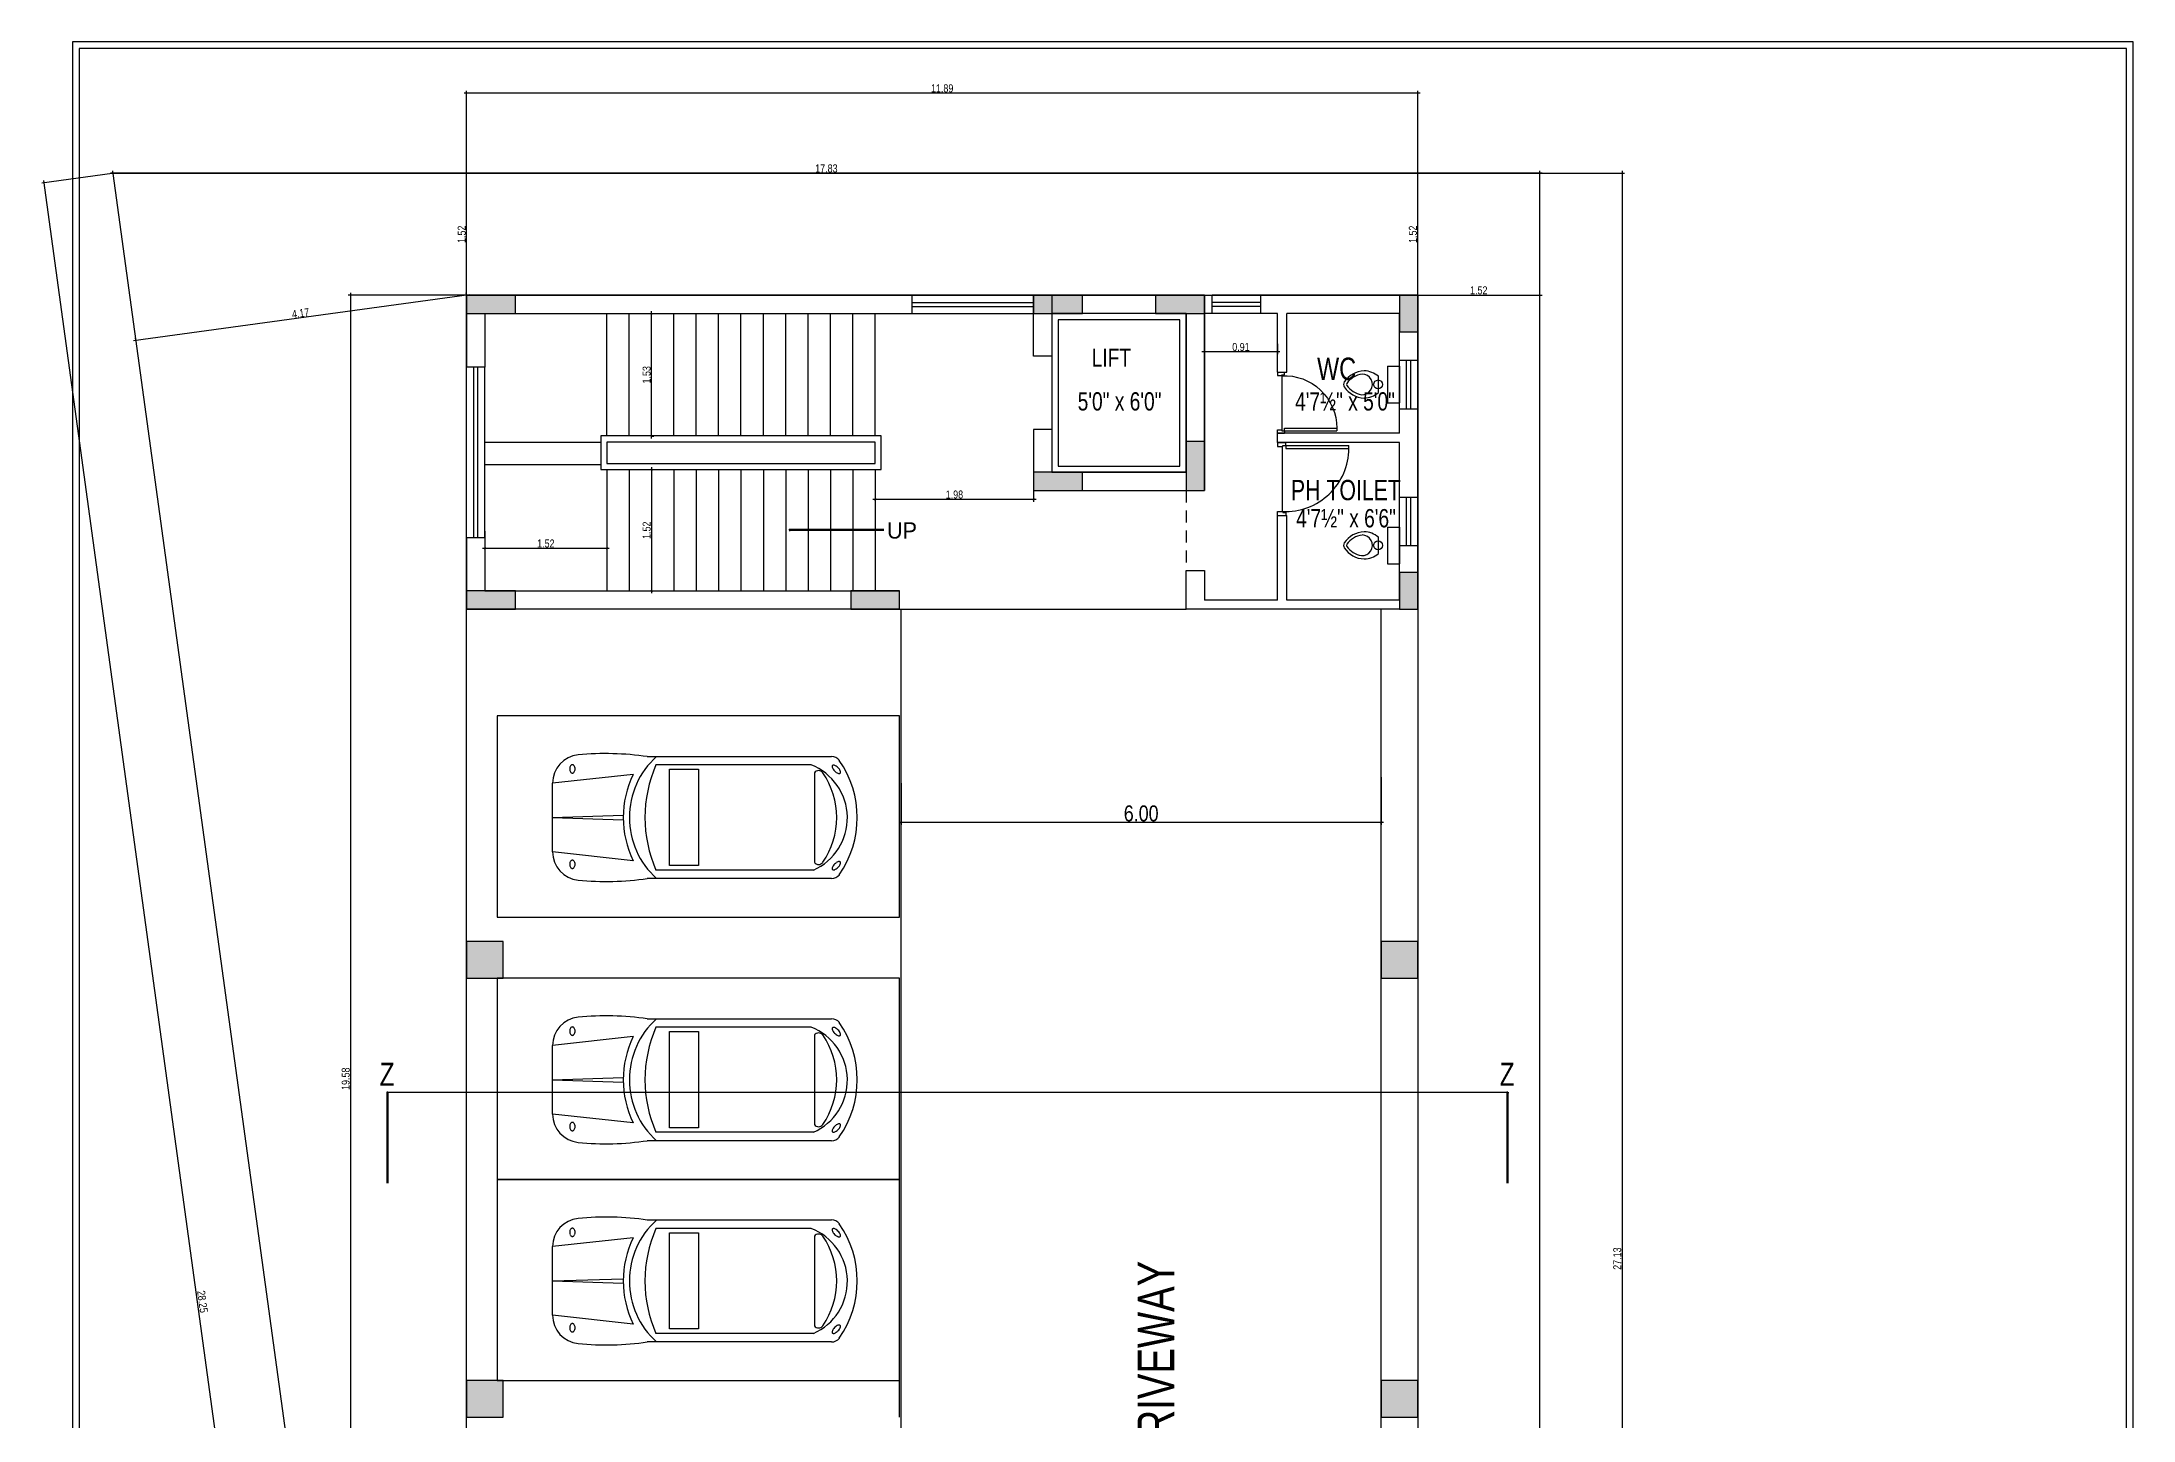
# Model space of a CAD drawing. Header units: metres. Extents: x 13627 to 13863, y 9458 to 9526.
# Drawn here: x 13626.88 to 13653.02, y 9484.07 to 9501.3 of the extents above; entities that cross this region are included whole.
import ezdxf

# ---------------------------------------------------------------- set-up
doc = ezdxf.new("R2010")
doc.units = ezdxf.units.M
doc.header["$LTSCALE"] = 150
doc.header["$PDMODE"] = 35
for name, pattern in [('DASHDOT', [1, 0.5, -0.25, 0, -0.25]), ('DASHDOT2', [0.5, 0.25, -0.125, 0, -0.125]), ('HIDDEN', [0.375, 0.25, -0.125])]:
    doc.linetypes.add(name, pattern=pattern)
doc.layers.get('0').update_dxf_attribs({"linetype": 'CONTINUOUS'})
doc.layers.get('DEFPOINTS').update_dxf_attribs({"color": 1, "linetype": 'CONTINUOUS'})
for name, color, linetype in [('#car 1', 5, 'CONTINUOUS'), ('#path', 8, 'CONTINUOUS'), ('BOUNDARY', 7, 'CONTINUOUS'), ('Coloumn', 6, 'CONTINUOUS'), ('DIM', 7, 'CONTINUOUS'), ('DOOR', 1, 'CONTINUOUS'), ('FUR', 38, 'CONTINUOUS'), ('STAIR', 1, 'CONTINUOUS'), ('TEXT', 7, 'CONTINUOUS'), ('title', 10, 'CONTINUOUS'), ('Title box', 7, 'CONTINUOUS'), ('WALL', 7, 'CONTINUOUS'), ('WIN', 11, 'CONTINUOUS')]:
    doc.layers.add(name, color=color, linetype=linetype)
doc.layers.add('AR_WALL', color=7, linetype='CONTINUOUS', lineweight=40)
doc.styles.add('23', font='sanss___.ttf', dxfattribs={"width": 0.95})
doc.styles.add('Arial', font='arial.ttf', dxfattribs={"width": 0.8})
doc.styles.add('ROMANC', font='sanss___.ttf', dxfattribs={"width": 0.95})
doc.styles.add('ROMANS', font='sanss___.ttf', dxfattribs={"width": 0.95})
doc.styles.add('ROMANT', font='sanss___.ttf', dxfattribs={"width": 0.95})
doc.dimstyles.new('Copy of vi', dxfattribs={"dimscale": 0, "dimtxt": 12, "dimasz": 1, "dimexe": 0.1875, "dimexo": 0.0625, "dimgap": 1, "dimtad": 1, "dimdec": 1, "dimrnd": 0.5, "dimzin": 3, "dimdsep": 46, "dimlunit": 4, "dimtxsty": 'ROMANS', "dimblk1": 'ARR', "dimblk2": 'ARR', "dimsah": 1, "dimcen": 0.0625, "dimdle": 5.5, "dimse1": 1, "dimse2": 1, "dimclrd": 11, "dimclre": 9, "dimclrt": 2, "dimadec": 0, "dimazin": 0, "dimtfac": 0.6, "dimtdec": 1, "dimtmove": 2, "dimatfit": 3, "dimldrblk": 'A', "dimfxl": 0, "dimtolj": 1, "dimtzin": 2, "dimarcsym": 0})
doc.dimstyles.get("Standard").update_dxf_attribs({"dimtxt": 0.1, "dimasz": 0.1, "dimexe": 0.03, "dimexo": 0.01, "dimgap": 0.01, "dimtad": 1, "dimzin": 3, "dimdsep": 46, "dimtxsty": 'Arial', "dimblk": 'ARCHTICK', "dimcen": 0.0625, "dimdle": 0.03, "dimclrd": 256, "dimclre": 9, "dimclrt": 256, "dimadec": 0, "dimazin": 0, "dimtfac": 0.6, "dimtofl": 0, "dimtmove": 1, "dimatfit": 3, "dimldrblk": 'OPEN90', "dimfxl": 0, "dimtolj": 1, "dimtzin": 0, "dimlwd": -1, "dimlwe": -1, "dimarcsym": 0})

# ---------------------------------------------------------------- blocks, each defined once
blk = doc.blocks.new('_ArchTick')
at = {"color": 0, "linetype": 'ByBlock', "const_width": 0.00381}
blk.add_lwpolyline([(-0.0127, -0.0127), (0.0127, 0.0127)], dxfattribs=at)
blk = doc.blocks.new('*D32')
at = {"layer": 'DEFPOINTS', "color": 0}
for p in [(13644.077, 9499.652), (13644.077, 9499.652), (13644.077, 9498.128)]:
    blk.add_point(p, dxfattribs=at)
at = {"layer": 'DIM'}
blk.add_line((13644.077, 9498.098), (13644.077, 9499.682), dxfattribs=at)
at = {"layer": 'DIM', "color": 9}
for p, q in [((13644.087, 9499.652), (13644.107, 9499.652)), ((13644.087, 9498.128), (13644.107, 9498.128))]:
    blk.add_line(p, q, dxfattribs=at)
at = {"layer": 'DIM', "xscale": 0.1, "yscale": 0.1, "zscale": 0.1}
for p, rotation in [((13644.077, 9499.652), 90), ((13644.077, 9498.128), 270)]:
    blk.add_blockref('_ArchTick', p, dxfattribs=dict(at, rotation=rotation))
at = {"layer": 'DIM', "insert": (13644.016, 9498.89), "char_height": 0.1, "attachment_point": 5, "rotation": 90, "style": 'Arial'}
blk.add_mtext('\\A1;1.52', dxfattribs=at)
blk = doc.blocks.new('_Open90')
at = {"layer": 'AR_WALL', "color": 0, "lineweight": -2}
for p, q in [((0, 0), (-0.0254, 0)), ((-0.0127, 0.0127), (0, 0)), ((0, 0), (-0.0127, -0.0127))]:
    blk.add_line(p, q, dxfattribs=at)
blk = doc.blocks.new('*D33')
at = {"layer": 'DEFPOINTS', "color": 0}
for p in [(13645.601, 9498.128), (13644.077, 9496.398), (13645.601, 9496.398)]:
    blk.add_point(p, dxfattribs=at)
at = {"layer": 'DIM'}
blk.add_line((13644.047, 9498.128), (13645.631, 9498.128), dxfattribs=at)
at = {"layer": 'DIM', "color": 9}
for p, q in [((13644.077, 9496.408), (13644.077, 9498.158)), ((13645.601, 9496.408), (13645.601, 9498.158))]:
    blk.add_line(p, q, dxfattribs=at)
at = {"layer": 'DIM', "xscale": 0.1, "yscale": 0.1, "zscale": 0.1, "rotation": 180}
blk.add_blockref('_ArchTick', (13644.077, 9498.128), dxfattribs=at)
at = {"layer": 'DIM', "xscale": 0.1, "yscale": 0.1, "zscale": 0.1}
blk.add_blockref('_ArchTick', (13645.601, 9498.128), dxfattribs=at)
at = {"layer": 'DIM', "insert": (13644.839, 9498.189), "char_height": 0.1, "attachment_point": 5, "style": 'Arial'}
blk.add_mtext('\\A1;1.52', dxfattribs=at)
blk = doc.blocks.new('*D34')
at = {"layer": 'DEFPOINTS', "color": 0}
for p in [(13632.19, 9499.652), (13632.19, 9499.652), (13632.19, 9498.128)]:
    blk.add_point(p, dxfattribs=at)
at = {"layer": 'DIM'}
blk.add_line((13632.19, 9498.098), (13632.19, 9499.682), dxfattribs=at)
at = {"layer": 'DIM', "color": 9}
for p, q in [((13632.2, 9499.652), (13632.22, 9499.652)), ((13632.2, 9498.128), (13632.22, 9498.128))]:
    blk.add_line(p, q, dxfattribs=at)
at = {"layer": 'DIM', "xscale": 0.1, "yscale": 0.1, "zscale": 0.1}
for p, rotation in [((13632.19, 9499.652), 90), ((13632.19, 9498.128), 270)]:
    blk.add_blockref('_ArchTick', p, dxfattribs=dict(at, rotation=rotation))
at = {"layer": 'DIM', "insert": (13632.129, 9498.89), "char_height": 0.1, "attachment_point": 5, "rotation": 90, "style": 'Arial'}
blk.add_mtext('\\A1;1.52', dxfattribs=at)
blk = doc.blocks.new('*D35')
at = {"layer": 'DEFPOINTS', "color": 0}
for p in [(13645.601, 9499.652), (13645.601, 9472.524), (13646.631, 9472.524)]:
    blk.add_point(p, dxfattribs=at)
at = {"layer": 'DIM', "color": 9}
for p, q in [((13645.611, 9499.652), (13646.661, 9499.652)), ((13645.611, 9472.524), (13646.661, 9472.524))]:
    blk.add_line(p, q, dxfattribs=at)
at = {"layer": 'DIM'}
blk.add_line((13646.631, 9499.682), (13646.631, 9472.494), dxfattribs=at)
at = {"layer": 'DIM', "xscale": 0.1, "yscale": 0.1, "zscale": 0.1}
for p, rotation in [((13646.631, 9499.652), 90), ((13646.631, 9472.524), 270)]:
    blk.add_blockref('_ArchTick', p, dxfattribs=dict(at, rotation=rotation))
at = {"layer": 'DIM', "insert": (13646.57, 9486.088), "char_height": 0.1, "attachment_point": 5, "rotation": 90, "style": 'Arial'}
blk.add_mtext('\\A1;27.13', dxfattribs=at)
blk = doc.blocks.new('*D36')
at = {"layer": 'DEFPOINTS', "color": 0}
for p in [(13627.77, 9499.652), (13627.77, 9499.652), (13645.601, 9499.652)]:
    blk.add_point(p, dxfattribs=at)
at = {"layer": 'DIM'}
blk.add_line((13645.631, 9499.652), (13627.74, 9499.652), dxfattribs=at)
at = {"layer": 'DIM', "color": 9}
for p, q in [((13627.77, 9499.662), (13627.77, 9499.682)), ((13645.601, 9499.662), (13645.601, 9499.682))]:
    blk.add_line(p, q, dxfattribs=at)
at = {"layer": 'DIM', "xscale": 0.1, "yscale": 0.1, "zscale": 0.1, "rotation": 180}
blk.add_blockref('_ArchTick', (13627.77, 9499.652), dxfattribs=at)
at = {"layer": 'DIM', "xscale": 0.1, "yscale": 0.1, "zscale": 0.1}
blk.add_blockref('_ArchTick', (13645.601, 9499.652), dxfattribs=at)
at = {"layer": 'DIM', "insert": (13636.686, 9499.713), "char_height": 0.1, "attachment_point": 5, "style": 'Arial'}
blk.add_mtext('\\A1;17.83', dxfattribs=at)
blk = doc.blocks.new('*D38')
at = {"layer": 'DEFPOINTS', "color": 0}
for p in [(13626.911, 9499.534), (13627.77, 9499.652), (13631.606, 9471.668)]:
    blk.add_point(p, dxfattribs=at)
at = {"layer": 'DIM', "color": 9}
for p, q in [((13627.76, 9499.65), (13626.881, 9499.53)), ((13631.597, 9471.666), (13630.717, 9471.546))]:
    blk.add_line(p, q, dxfattribs=at)
at = {"layer": 'DIM'}
blk.add_line((13630.751, 9471.52), (13626.907, 9499.564), dxfattribs=at)
at = {"layer": 'DIM', "xscale": 0.1, "yscale": 0.1, "zscale": 0.1}
for p, rotation in [((13626.911, 9499.534), 97.8057530784539), ((13630.747, 9471.55), 277.8057530784539)]:
    blk.add_blockref('_ArchTick', p, dxfattribs=dict(at, rotation=rotation))
at = {"layer": 'DIM', "insert": (13628.889, 9485.55), "char_height": 0.1, "attachment_point": 5, "rotation": 277.8058, "style": 'Arial'}
blk.add_mtext('\\A1;28.25', dxfattribs=at)
blk = doc.blocks.new('A')
at = {"layer": 'DIM', "color": 9, "linetype": 'ByBlock'}
for p, q in [((-0.13, 0), (0.13, 0)), ((-0.08, -0.08), (0.08, 0.08)), ((0, 0.13), (0, -0.13))]:
    blk.add_line(p, q, dxfattribs=at)
blk = doc.blocks.new('ARROW')
at = {"layer": 'WALL'}
blk.add_blockref('A', (0, 0), dxfattribs=at)
blk = doc.blocks.new('ARR')
at = {"layer": 'DIM'}
blk.add_blockref('ARROW', (0, 0), dxfattribs=at)
blk = doc.blocks.new('*D40')
at = {"layer": 'DEFPOINTS', "color": 0}
for p in [(13632.418, 9495.188), (13633.942, 9495.188), (13632.418, 9494.964)]:
    blk.add_point(p, dxfattribs=at)
at = {"layer": 'DIM', "color": 9}
for p, q in [((13632.418, 9495.178), (13632.418, 9494.934)), ((13633.942, 9495.178), (13633.942, 9494.934))]:
    blk.add_line(p, q, dxfattribs=at)
at = {"layer": 'DIM'}
blk.add_line((13633.972, 9494.964), (13632.388, 9494.964), dxfattribs=at)
at = {"layer": 'DIM', "rotation": 180}
blk.add_blockref('_ArchTick', (13632.418, 9494.964), dxfattribs=at)
at = {"layer": 'DIM'}
blk.add_blockref('_ArchTick', (13633.942, 9494.964), dxfattribs=at)
at = {"layer": 'DIM', "insert": (13633.18, 9495.025), "char_height": 0.1, "attachment_point": 5, "style": 'Arial'}
blk.add_mtext('\\A1;1.52', dxfattribs=at)
blk = doc.blocks.new('*D41')
at = {"layer": 'DEFPOINTS', "color": 0}
for p in [(13634.501, 9495.95), (13634.501, 9494.433), (13634.501, 9494.433)]:
    blk.add_point(p, dxfattribs=at)
at = {"layer": 'DIM'}
blk.add_line((13634.501, 9495.98), (13634.501, 9494.403), dxfattribs=at)
at = {"layer": 'DIM', "color": 9}
for p, q in [((13634.511, 9495.95), (13634.531, 9495.95)), ((13634.511, 9494.433), (13634.531, 9494.433))]:
    blk.add_line(p, q, dxfattribs=at)
at = {"layer": 'DIM'}
for p, rotation in [((13634.501, 9495.95), 90), ((13634.501, 9494.433), 270)]:
    blk.add_blockref('_ArchTick', p, dxfattribs=dict(at, rotation=rotation))
at = {"layer": 'DIM', "insert": (13634.44, 9495.191), "char_height": 0.1, "attachment_point": 5, "rotation": 90, "style": 'Arial'}
blk.add_mtext('\\A1;1.52', dxfattribs=at)
blk = doc.blocks.new('*D42')
at = {"layer": 'DEFPOINTS', "color": 0}
for p in [(13632.19, 9500.653), (13632.19, 9498.128), (13644.077, 9498.128)]:
    blk.add_point(p, dxfattribs=at)
at = {"layer": 'DIM'}
blk.add_line((13644.107, 9500.653), (13632.16, 9500.653), dxfattribs=at)
at = {"layer": 'DIM', "color": 9}
for p, q in [((13632.19, 9498.138), (13632.19, 9500.683)), ((13644.077, 9498.138), (13644.077, 9500.683))]:
    blk.add_line(p, q, dxfattribs=at)
at = {"layer": 'DIM', "xscale": 0.1, "yscale": 0.1, "zscale": 0.1}
for p, rotation in [((13632.19, 9500.653), 179.9999999999737), ((13644.077, 9500.653), 359.9999999999737)]:
    blk.add_blockref('_ArchTick', p, dxfattribs=dict(at, rotation=rotation))
at = {"layer": 'DIM', "insert": (13638.133, 9500.714), "char_height": 0.1, "attachment_point": 5, "style": 'Arial'}
blk.add_mtext('\\A1;11.89', dxfattribs=at)
blk = doc.blocks.new('*D44')
at = {"layer": 'DEFPOINTS', "color": 0}
for p in [(13634.501, 9497.899), (13634.501, 9497.899), (13634.501, 9496.369)]:
    blk.add_point(p, dxfattribs=at)
at = {"layer": 'DIM'}
blk.add_line((13634.501, 9496.339), (13634.501, 9497.929), dxfattribs=at)
at = {"layer": 'DIM', "color": 9}
for p, q in [((13634.511, 9497.899), (13634.531, 9497.899)), ((13634.511, 9496.369), (13634.531, 9496.369))]:
    blk.add_line(p, q, dxfattribs=at)
at = {"layer": 'DIM'}
for p, rotation in [((13634.501, 9497.899), 90), ((13634.501, 9496.369), 270)]:
    blk.add_blockref('_ArchTick', p, dxfattribs=dict(at, rotation=rotation))
at = {"layer": 'DIM', "insert": (13634.44, 9497.134), "char_height": 0.1, "attachment_point": 5, "rotation": 90, "style": 'Arial'}
blk.add_mtext('\\A1;1.53', dxfattribs=at)
blk = doc.blocks.new('*D45')
at = {"layer": 'DEFPOINTS', "color": 0}
for p in [(13632.19, 9498.128), (13628.057, 9497.561), (13628.057, 9497.561)]:
    blk.add_point(p, dxfattribs=at)
at = {"layer": 'DIM'}
blk.add_line((13632.22, 9498.132), (13628.027, 9497.557), dxfattribs=at)
at = {"layer": 'DIM', "color": 9}
for p, q in [((13632.188, 9498.138), (13632.186, 9498.157)), ((13628.055, 9497.571), (13628.053, 9497.591))]:
    blk.add_line(p, q, dxfattribs=at)
at = {"layer": 'DIM', "xscale": 0.1, "yscale": 0.1, "zscale": 0.1}
for p, rotation in [((13632.19, 9498.128), 7.805753078483866), ((13628.057, 9497.561), 187.8057530784839)]:
    blk.add_blockref('_ArchTick', p, dxfattribs=dict(at, rotation=rotation))
at = {"layer": 'DIM', "insert": (13630.115, 9497.904), "char_height": 0.1, "attachment_point": 5, "rotation": 7.8058, "style": 'Arial'}
blk.add_mtext('\\A1;4.17', dxfattribs=at)
blk = doc.blocks.new('*D48')
at = {"layer": 'DEFPOINTS', "color": 0}
for p in [(13640.245, 9498.128), (13630.74, 9478.544), (13640.093, 9478.544)]:
    blk.add_point(p, dxfattribs=at)
at = {"layer": 'DIM', "color": 9}
for p, q in [((13640.235, 9498.128), (13630.71, 9498.128)), ((13640.083, 9478.544), (13630.71, 9478.544))]:
    blk.add_line(p, q, dxfattribs=at)
at = {"layer": 'DIM'}
blk.add_line((13630.74, 9498.158), (13630.74, 9478.514), dxfattribs=at)
at = {"layer": 'DIM', "xscale": 0.1, "yscale": 0.1, "zscale": 0.1}
for p, rotation in [((13630.74, 9498.128), 90), ((13630.74, 9478.544), 270)]:
    blk.add_blockref('_ArchTick', p, dxfattribs=dict(at, rotation=rotation))
at = {"layer": 'DIM', "insert": (13630.679, 9488.336), "char_height": 0.1, "attachment_point": 5, "rotation": 90, "style": 'Arial'}
blk.add_mtext('\\A1;19.58', dxfattribs=at)
blk = doc.blocks.new('*D50')
at = {"layer": 'DEFPOINTS', "color": 0}
for p in [(13639.276, 9496.107), (13637.295, 9495.663), (13637.295, 9495.576)]:
    blk.add_point(p, dxfattribs=at)
at = {"layer": 'DIM', "color": 9}
for p, q in [((13639.276, 9496.097), (13639.276, 9495.546)), ((13637.295, 9495.653), (13637.295, 9495.546))]:
    blk.add_line(p, q, dxfattribs=at)
at = {"layer": 'DIM'}
blk.add_line((13639.306, 9495.576), (13637.265, 9495.576), dxfattribs=at)
at = {"layer": 'DIM', "rotation": 180}
blk.add_blockref('_ArchTick', (13637.295, 9495.576), dxfattribs=at)
at = {"layer": 'DIM'}
blk.add_blockref('_ArchTick', (13639.276, 9495.576), dxfattribs=at)
at = {"layer": 'DIM', "insert": (13638.286, 9495.637), "char_height": 0.1, "attachment_point": 5, "style": 'Arial'}
blk.add_mtext('\\A1;1.98', dxfattribs=at)
blk = doc.blocks.new("Car 8'x16'")
at = {"layer": '#car 1', "ltscale": 0.25}
for p, q in [((0, 0), (5.029, 0)), ((0, -2.515), (0, 0)), ((5.029, 0), (5.029, -2.515)), ((5.029, -2.515), (0, -2.515))]:
    blk.add_line(p, q, dxfattribs=at)
at = {"layer": '#car 1'}
for p, q in [((3.152, -0.508), (0.851, -0.508)), ((1.064, -0.71), (1.064, -1.83)), ((1.105, -0.613), (3.044, -0.613)), ((2.512, -0.667), (2.512, -1.869)), ((2.875, -0.667), (2.512, -0.667)), ((2.875, -1.869), (2.875, -0.667)), ((3.33, -0.731), (4.336, -0.841)), ((4.336, -1.699), (4.336, -0.841)), ((4.336, -1.27), (3.452, -1.242)), ((4.336, -1.27), (3.452, -1.298)), ((3.33, -1.81), (4.336, -1.699)), ((0.851, -2.032), (3.152, -2.032)), ((1.077, -1.927), (3.044, -1.927)), ((2.512, -1.869), (2.875, -1.869))]:
    blk.add_line(p, q, dxfattribs=at)
at = {"layer": '#car 1', "extrusion": (0, 0, -1)}
for centre, major_axis, start_param, end_param in [((0.851, -0.635), (0.0898, 0.0898), 4.603611, 5.497787), ((2.351, -1.27), (0.725, 0.725), -0.052029, 1.622825), ((3.668, -3.977), (-2.479, 2.479), 0.63772, 0.88479), ((3.98, -0.841), (0.251, 0.251), -0.686006, 0.785398), ((1.777, -1.27), (-0.883, 0.883), 4.888712, 6.106862), ((1.363, -1.276), (0.503, 0.503), 2.771055, 5.126532), ((1.776, -1.27), (-0.701, 0.701), 4.897307, 6.098267), ((0.787, -0.703), (0.0345, 0.0345), 3.888902, 4.292089), ((0.753, -0.705), (0.0104, 0.0104), 3.141926, 3.888902), ((0.825, -0.718), (0.0635, 0.0635), 4.292089, 4.529509), ((0.753, -0.705), (0.0104, 0.0104), 2.39495, 3.141926), ((0.875, -0.752), (-0.106, 0.106), 6.100306, 6.283519), ((0.754, -0.671), (-0.0345, 0.0345), 3.562559, 3.965746), ((0.875, -0.752), (-0.106, 0.106), 0.000333, 0.183547), ((0.739, -0.632), (-0.0635, 0.0635), 3.325139, 3.562559), ((0.841, -0.702), (-0.0635, 0.0635), 0.183547, 0.420967), ((0.705, -0.582), (0.106, 0.106), 1.57113, 1.754343), ((0.826, -0.664), (0.0345, 0.0345), -1.14983, -0.746643), ((0.705, -0.582), (-0.106, 0.106), 2.958713, 3.141926), ((0.827, -0.63), (0.0104, 0.0104), -0.746643, 0.000333), ((0.755, -0.617), (-0.0635, 0.0635), 2.721293, 2.958713), ((0.827, -0.63), (0.0104, 0.0104), 0.000333, 0.74731), ((0.793, -0.631), (0.0345, 0.0345), 0.74731, 1.150497), ((1.011, -0.749), (-0.0461, 0.0461), 6.131809, 8.005357), ((1.55, -1.27), (-1.154, 1.154), 1.942008, 2.770381), ((2.201, -1.27), (0.885, 0.885), 0.339784, 1.231013), ((4.137, -0.662), (-0.0581, 0.0581), 5.497787, 5.755512), ((4.137, -0.662), (0.0581, 0.0581), 3.669266, 3.926991), ((4.113, -0.656), (0.0405, 0.0405), 4.184716, 4.493714), ((4.113, -0.669), (-0.0405, 0.0405), 4.931064, 5.240062), ((4.098, -0.646), (-0.0278, 0.0278), 6.06451, 6.491564), ((4.098, -0.678), (-0.0278, 0.0278), 4.50401, 4.931064), ((4.088, -0.632), (-0.0154, 0.0154), 0.208379, 0.785398), ((4.088, -0.693), (-0.0154, 0.0154), 3.926991, 4.50401), ((4.088, -0.632), (-0.0154, 0.0154), 0.785398, 1.362417), ((4.088, -0.693), (0.0154, 0.0154), 1.779175, 2.356194), ((4.079, -0.646), (-0.0278, 0.0278), 1.362417, 1.789472), ((4.079, -0.678), (0.0278, 0.0278), 1.352121, 1.779175), ((4.064, -0.656), (0.0405, 0.0405), 0.218675, 0.527673), ((4.064, -0.669), (0.0405, 0.0405), 1.043123, 1.352121), ((4.039, -0.662), (-0.0581, 0.0581), 2.09847, 2.356194), ((4.039, -0.662), (0.0581, 0.0581), 0.785398, 1.043123), ((0.753, -1.836), (-0.0104, 0.0104), 5.535876, 6.282852), ((0.753, -1.836), (-0.0104, 0.0104), 6.282852, 7.029828), ((0.754, -1.87), (-0.0345, 0.0345), 0.746643, 1.14983), ((0.739, -1.908), (0.0635, 0.0635), -0.420967, -0.183547), ((3.98, -1.699), (-0.251, 0.251), 2.356194, 3.827599), ((4.113, -1.849), (0.0405, 0.0405), 4.184716, 4.493714), ((4.098, -1.839), (-0.0278, 0.0278), 6.06451, 6.491564), ((4.088, -1.824), (0.0154, 0.0154), -1.362417, -0.785398), ((4.088, -1.824), (0.0154, 0.0154), -0.785398, -0.208379), ((4.079, -1.839), (-0.0278, 0.0278), 1.362417, 1.789472), ((4.064, -1.849), (0.0405, 0.0405), 0.218675, 0.527673), ((0.787, -1.837), (0.0345, 0.0345), 3.561892, 3.965079), ((0.825, -1.823), (0.0635, 0.0635), 3.324472, 3.561892), ((0.875, -1.788), (-0.106, 0.106), 4.712056, 4.895269), ((0.851, -1.905), (-0.0898, 0.0898), 3.926991, 4.821167), ((0.875, -1.788), (-0.106, 0.106), 4.528842, 4.712056), ((0.705, -1.959), (-0.106, 0.106), 1.38725, 1.570463), ((0.841, -1.838), (0.0635, 0.0635), 2.720626, 2.958046), ((0.826, -1.877), (0.0345, 0.0345), 2.317439, 2.720626), ((0.705, -1.959), (-0.106, 0.106), 1.570463, 1.753676), ((0.827, -1.911), (0.0104, 0.0104), 1.570463, 2.317439), ((0.755, -1.924), (0.0635, 0.0635), 0.18288, 0.4203), ((0.827, -1.911), (0.0104, 0.0104), 0.823487, 1.570463), ((0.793, -1.909), (0.0345, 0.0345), 0.4203, 0.823487), ((1.011, -1.792), (0.0461, 0.0461), 1.419421, 3.292968), ((3.668, 1.436), (2.479, 2.479), 2.256802, 2.503873), ((4.137, -1.855), (-0.0581, 0.0581), 5.497787, 5.755512), ((4.137, -1.855), (0.0581, 0.0581), 3.669266, 3.926991), ((4.113, -1.861), (-0.0405, 0.0405), 4.931064, 5.240062), ((4.098, -1.871), (0.0278, 0.0278), 2.933214, 3.360268), ((4.088, -1.886), (0.0154, 0.0154), 2.356194, 2.933214), ((4.088, -1.886), (-0.0154, 0.0154), 3.349972, 3.926991), ((4.079, -1.871), (0.0278, 0.0278), 1.352121, 1.779175), ((4.064, -1.861), (0.0405, 0.0405), 1.043123, 1.352121), ((4.039, -1.855), (-0.0581, 0.0581), 2.09847, 2.356194), ((4.039, -1.855), (-0.0581, 0.0581), 2.356194, 2.613919)]:
    blk.add_ellipse(centre, major_axis=major_axis, ratio=1, start_param=start_param, end_param=end_param, dxfattribs=at)
blk = doc.blocks.new('*D52')
at = {"layer": 'DEFPOINTS', "color": 0}
for p in [(13637.62, 9492.041), (13643.62, 9492.117), (13637.62, 9491.538)]:
    blk.add_point(p, dxfattribs=at)
at = {"layer": 'DIM', "color": 9}
for p, q in [((13637.62, 9492.031), (13637.62, 9491.508)), ((13643.62, 9492.107), (13643.62, 9491.508))]:
    blk.add_line(p, q, dxfattribs=at)
at = {"layer": 'DIM'}
blk.add_line((13643.65, 9491.538), (13637.59, 9491.538), dxfattribs=at)
at = {"layer": 'DIM', "rotation": 180}
blk.add_blockref('_ArchTick', (13637.62, 9491.538), dxfattribs=at)
at = {"layer": 'DIM'}
blk.add_blockref('_ArchTick', (13643.62, 9491.538), dxfattribs=at)
at = {"layer": 'DIM', "insert": (13640.62, 9491.651), "char_height": 0.2, "attachment_point": 5, "style": 'Arial'}
blk.add_mtext('\\A1;6.00', dxfattribs=at)
blk = doc.blocks.new('EWCP')
for p, q in [((-0.102, 0.264), (0.102, 0.264)), ((0.229, 0.152), (-0.229, 0.152)), ((-0.229, 0.152), (-0.229, 0)), ((0.229, 0), (-0.229, 0)), ((0.229, 0.152), (0.229, 0))]:
    blk.add_line(p, q)
blk.add_circle((0, 0.267), 0.0559)
for centre, radius, start, end in [((0.147, 0.429), 0.317, 124.2325, 177.7197), ((0.147, 0.429), 0.279, 124.9525, 170.1186), ((0, 0.625), 0.0734, 64.3273, 115.1009), ((0, 0.625), 0.0353, 68.3192, 110.8901), ((-0.147, 0.429), 0.279, 7.8571, 54.9843), ((-0.147, 0.429), 0.317, 2.2803, 55.6668), ((0.109, 0.446), 0.279, 180.9603, 220.9088), ((0.001, 0.467), 0.129, 175.7526, 359.9058), ((-0.109, 0.446), 0.279, 319.0912, 359.0397)]:
    blk.add_arc(centre, radius, start, end)
blk = doc.blocks.new('D1')
at = {"color": 40}
for p, q in [((0.038, 0.102), (0.038, 0.89)), ((0.076, 0.89), (0.038, 0.89)), ((0.076, 0.102), (0.076, 0.89)), ((0.038, 0.102), (0.076, 0.102))]:
    blk.add_line(p, q, dxfattribs=at)
at = {"color": 230}
for p, q in [((0, 0), (0, 0.102)), ((0.038, 0.102), (0, 0.102)), ((0, 0), (0.051, 0)), ((0.038, 0.064), (0.038, 0.102)), ((0.051, 0.064), (0.038, 0.064)), ((0.051, 0), (0.051, 0.064)), ((0.864, 0.064), (0.876, 0.064)), ((0.864, 0), (0.864, 0.064)), ((0.914, 0), (0.864, 0)), ((0.876, 0.064), (0.876, 0.102)), ((0.876, 0.102), (0.914, 0.102)), ((0.914, 0), (0.914, 0.102))]:
    blk.add_line(p, q, dxfattribs=at)
at = {"color": 145}
blk.add_arc((0.076, 0.102), 0.788, 357.2298, 90, dxfattribs=at)
blk = doc.blocks.new('*D54')
at = {"layer": 'DEFPOINTS', "color": 0}
for p in [(13641.41, 9497.532), (13642.324, 9497.532), (13641.41, 9497.42)]:
    blk.add_point(p, dxfattribs=at)
at = {"layer": 'WALL', "color": 9}
for p, q in [((13641.41, 9497.522), (13641.41, 9497.39)), ((13642.324, 9497.522), (13642.324, 9497.39))]:
    blk.add_line(p, q, dxfattribs=at)
at = {"layer": 'WALL'}
blk.add_line((13642.354, 9497.42), (13641.38, 9497.42), dxfattribs=at)
at = {"layer": 'WALL', "xscale": 0.1, "yscale": 0.1, "zscale": 0.1, "rotation": 180}
blk.add_blockref('_ArchTick', (13641.41, 9497.42), dxfattribs=at)
at = {"layer": 'WALL', "xscale": 0.1, "yscale": 0.1, "zscale": 0.1}
blk.add_blockref('_ArchTick', (13642.324, 9497.42), dxfattribs=at)
at = {"layer": 'WALL', "insert": (13641.867, 9497.481), "char_height": 0.1, "attachment_point": 5, "style": 'Arial'}
blk.add_mtext('\\A1;0.91', dxfattribs=at)

msp = doc.modelspace()

# ---------------------------------------------------------------- hatches: boundary and pattern name
at = {"layer": 'Coloumn'}
for points in [[(13632.7994, 9497.8991), (13632.7994, 9498.1277), (13632.1898, 9498.1277), (13632.1898, 9497.8991)], [(13639.886, 9497.8991), (13639.886, 9498.1277), (13639.2764, 9498.1277), (13639.2764, 9497.8991)], [(13641.41, 9497.8991), (13641.41, 9498.1277), (13640.8004, 9498.1277), (13640.8004, 9497.8991)], [(13643.8484, 9497.6705), (13644.077, 9497.6705), (13644.077, 9498.1277), (13643.8484, 9498.1277)], [(13641.41, 9496.2989), (13641.1814, 9496.2989), (13641.1814, 9495.6893), (13641.41, 9495.6893)], [(13639.886, 9495.6893), (13639.886, 9495.9179), (13639.2764, 9495.9179), (13639.2764, 9495.6893)], [(13643.8484, 9494.204), (13644.077, 9494.204), (13644.077, 9494.6612), (13643.8484, 9494.6612)], [(13632.7994, 9494.204), (13632.7994, 9494.4326), (13632.1898, 9494.4326), (13632.1898, 9494.204)], [(13637.6, 9494.204), (13637.6, 9494.4326), (13636.9904, 9494.4326), (13636.9904, 9494.204)], [(13632.1898, 9489.5933), (13632.647, 9489.5933), (13632.647, 9490.0505), (13632.1898, 9490.0505)], [(13643.6198, 9489.5933), (13644.077, 9489.5933), (13644.077, 9490.0505), (13643.6198, 9490.0505)], [(13632.1898, 9484.1069), (13632.647, 9484.1069), (13632.647, 9484.5641), (13632.1898, 9484.5641)], [(13643.6198, 9484.1069), (13644.077, 9484.1069), (13644.077, 9484.5641), (13643.6198, 9484.5641)]]:
    msp.add_hatch(color=256, dxfattribs=at).paths.add_polyline_path(points)

# ---------------------------------------------------------------- linework, layer by layer
at = {"layer": '#path', "ltscale": 0.5}
msp.add_lwpolyline([(13653.0174, 9463.7018), (13653.0174, 9501.2955), (13627.2634, 9501.2955), (13627.2634, 9463.7018)], close=True, dxfattribs=at)
at = {"linetype": 'HIDDEN', "ltscale": 0.004}
msp.add_line((13641.1814, 9495.6893), (13641.1814, 9494.6893), dxfattribs=at)
at = {"layer": 'BOUNDARY', "color": 6}
msp.add_lwpolyline([(13631.6064, 9471.6675), (13645.601, 9472.5245), (13645.601, 9499.6517), (13627.7702, 9499.6517), (13631.6064, 9471.6675)], close=True, dxfattribs=at)
at = {"layer": 'Coloumn', "color": 6}
for points in [[(13632.7994, 9497.8991), (13632.7994, 9498.1277), (13632.1898, 9498.1277), (13632.1898, 9497.8991)], [(13639.886, 9497.8991), (13639.886, 9498.1277), (13639.2764, 9498.1277), (13639.2764, 9497.8991)], [(13641.41, 9497.8991), (13641.41, 9498.1277), (13640.8004, 9498.1277), (13640.8004, 9497.8991)], [(13643.8484, 9497.6705), (13644.077, 9497.6705), (13644.077, 9498.1277), (13643.8484, 9498.1277)], [(13641.41, 9496.2989), (13641.1814, 9496.2989), (13641.1814, 9495.6893), (13641.41, 9495.6893)], [(13639.886, 9495.6893), (13639.886, 9495.9179), (13639.2764, 9495.9179), (13639.2764, 9495.6893)], [(13643.8484, 9494.204), (13644.077, 9494.204), (13644.077, 9494.6612), (13643.8484, 9494.6612)], [(13632.7994, 9494.204), (13632.7994, 9494.4326), (13632.1898, 9494.4326), (13632.1898, 9494.204)], [(13637.6, 9494.204), (13637.6, 9494.4326), (13636.9904, 9494.4326), (13636.9904, 9494.204)], [(13632.1898, 9489.5933), (13632.647, 9489.5933), (13632.647, 9490.0505), (13632.1898, 9490.0505)], [(13643.6198, 9489.5933), (13644.077, 9489.5933), (13644.077, 9490.0505), (13643.6198, 9490.0505)], [(13632.1898, 9484.1069), (13632.647, 9484.1069), (13632.647, 9484.5641), (13632.1898, 9484.5641)], [(13643.6198, 9484.1069), (13644.077, 9484.1069), (13644.077, 9484.5641), (13643.6198, 9484.5641)]]:
    msp.add_lwpolyline(points, close=True, dxfattribs=at)
at = {"layer": 'STAIR', "linetype": 'HIDDEN', "ltscale": 15}
for p, q in [((13637.6, 9494.204), (13641.1814, 9494.204)), ((13637.6, 9484.3355), (13637.6, 9485.8595))]:
    msp.add_line(p, q, dxfattribs=at)
at = {"layer": 'Title box', "linetype": 'Continuous'}
for p, q in [((13642.3244, 9497.1656), (13642.3244, 9497.8991)), ((13643.8484, 9497.8991), (13642.4387, 9497.8991)), ((13642.4387, 9497.1656), (13642.4387, 9497.8991)), ((13643.8484, 9497.318), (13643.8484, 9497.8991)), ((13642.3244, 9497.1656), (13642.4387, 9497.1656)), ((13643.8484, 9496.4036), (13643.8484, 9496.7084)), ((13644.077, 9495.6054), (13644.077, 9496.7084)), ((13644.077, 9496.0607), (13644.077, 9496.7084)), ((13643.8484, 9496.4036), (13642.3244, 9496.4036)), ((13642.3244, 9496.2893), (13642.3244, 9496.4036)), ((13643.8484, 9496.2893), (13642.3244, 9496.2893)), ((13643.8484, 9495.6054), (13643.8484, 9496.2893)), ((13643.8484, 9496.0607), (13643.8484, 9496.2893)), ((13642.3244, 9494.3183), (13642.3244, 9495.3749)), ((13642.3244, 9495.3749), (13642.4387, 9495.3749)), ((13642.4387, 9494.3183), (13642.4387, 9495.3749)), ((13643.8484, 9494.3183), (13643.8484, 9495.0022)), ((13642.3244, 9494.3183), (13641.41, 9494.3183)), ((13643.8484, 9494.3183), (13642.4387, 9494.3183)), ((13643.8484, 9494.204), (13641.1814, 9494.204))]:
    msp.add_line(p, q, dxfattribs=at)
at = {"layer": 'WALL'}
for p, q in [((13632.1898, 9498.1277), (13632.1898, 9497.2295)), ((13632.1898, 9498.1277), (13637.7524, 9498.1277)), ((13637.7524, 9498.1277), (13637.7524, 9497.899)), ((13639.2764, 9498.1277), (13639.505, 9498.1277)), ((13639.2764, 9497.3657), (13639.2764, 9498.1276)), ((13639.505, 9498.1277), (13639.505, 9496.636)), ((13641.41, 9498.1277), (13641.41, 9495.6893)), ((13644.077, 9498.1277), (13642.1148, 9498.1277)), ((13632.4184, 9497.8991), (13632.4184, 9497.2295)), ((13632.4184, 9497.8991), (13637.7524, 9497.8991)), ((13639.505, 9497.8991), (13639.505, 9497.3657)), ((13641.1814, 9497.8991), (13641.1814, 9495.9179)), ((13641.5052, 9497.8991), (13641.41, 9497.8991)), ((13642.3244, 9497.8991), (13642.1148, 9497.8991)), ((13632.4184, 9497.2295), (13632.1898, 9497.2295)), ((13639.505, 9497.3657), (13639.2764, 9497.3657)), ((13639.2764, 9496.4513), (13639.2764, 9495.874)), ((13639.2764, 9496.4513), (13639.2764, 9495.6893)), ((13639.505, 9496.4513), (13639.2764, 9496.4513)), ((13639.505, 9496.4513), (13639.505, 9495.9179)), ((13639.505, 9495.6893), (13641.41, 9495.6893)), ((13632.1898, 9495.0959), (13632.1898, 9494.204)), ((13632.4184, 9495.0959), (13632.1898, 9495.0959)), ((13632.4184, 9495.0959), (13632.4184, 9494.4326)), ((13632.4184, 9495.0959), (13632.4184, 9494.4326)), ((13644.077, 9494.204), (13644.077, 9495.0022)), ((13641.1814, 9494.204), (13641.1814, 9494.6893)), ((13641.1814, 9494.6893), (13641.41, 9494.6893)), ((13641.41, 9494.6893), (13641.41, 9494.3183)), ((13632.4184, 9494.4326), (13637.6, 9494.4326)), ((13637.6, 9494.204), (13632.1898, 9494.204))]:
    msp.add_line(p, q, dxfattribs=at)
at = {"layer": 'WALL', "color": 1, "ltscale": 0.25}
for p, q in [((13637.7524, 9498.1276), (13639.2764, 9498.1276)), ((13637.7524, 9498.0387), (13639.2764, 9498.0387)), ((13637.7524, 9497.9879), (13639.2764, 9497.9879)), ((13637.7524, 9497.899), (13639.2764, 9497.899)), ((13632.1898, 9495.0959), (13632.1898, 9497.2295)), ((13632.2787, 9495.0959), (13632.2787, 9497.2295)), ((13632.3295, 9495.0959), (13632.3295, 9497.2295)), ((13632.4184, 9495.0959), (13632.4184, 9497.2295)), ((13632.4184, 9496.2931), (13633.8662, 9496.2931)), ((13632.4184, 9496.0137), (13633.8662, 9496.0137)), ((13633.9424, 9495.9502), (13633.9424, 9494.4326)), ((13634.2218, 9495.9502), (13634.2218, 9494.4326)), ((13634.5012, 9495.9502), (13634.5012, 9494.4326)), ((13634.7806, 9495.9502), (13634.7806, 9494.4326)), ((13635.06, 9495.9502), (13635.06, 9494.4326)), ((13635.3394, 9495.9502), (13635.3394, 9494.4326)), ((13635.6188, 9495.9502), (13635.6188, 9494.4326)), ((13635.8982, 9495.9502), (13635.8982, 9494.4326)), ((13636.1776, 9495.9502), (13636.1776, 9494.4326)), ((13636.457, 9495.9502), (13636.457, 9494.4326)), ((13636.7364, 9495.9502), (13636.7364, 9494.4326)), ((13637.0158, 9495.9502), (13637.0158, 9494.4326)), ((13637.2952, 9495.9502), (13637.2952, 9494.4326)), ((13637.6, 9484.1069), (13637.6, 9484.3355))]:
    msp.add_line(p, q, dxfattribs=at)
at = {"layer": 'WALL', "ltscale": 5}
for p, q in [((13641.5052, 9497.8991), (13641.5052, 9498.1277)), ((13642.1148, 9497.8991), (13642.1148, 9498.1277)), ((13643.8484, 9497.318), (13644.077, 9497.318)), ((13643.8484, 9496.7084), (13644.077, 9496.7084)), ((13643.8484, 9495.6054), (13644.077, 9495.6054)), ((13643.8484, 9495.0022), (13644.077, 9495.0022))]:
    msp.add_line(p, q, dxfattribs=at)
at = {"layer": 'WALL', "color": 1, "linetype": 'HIDDEN', "ltscale": 0.25}
for p, q in [((13633.9424, 9496.3693), (13633.9424, 9497.8933)), ((13634.2218, 9496.3693), (13634.2218, 9497.8933)), ((13634.5012, 9496.3693), (13634.5012, 9497.8933)), ((13634.7806, 9496.3693), (13634.7806, 9497.8933)), ((13635.06, 9496.3693), (13635.06, 9497.8933)), ((13635.3394, 9496.3693), (13635.3394, 9497.8933)), ((13635.6188, 9496.3693), (13635.6188, 9497.8933)), ((13635.8982, 9496.3693), (13635.8982, 9497.8933)), ((13636.1776, 9496.3693), (13636.1776, 9497.8933)), ((13636.457, 9496.3693), (13636.457, 9497.8933)), ((13636.7364, 9496.3693), (13636.7364, 9497.8933)), ((13637.0158, 9496.3693), (13637.0158, 9497.8933)), ((13637.2952, 9496.3693), (13637.2952, 9497.8933))]:
    msp.add_line(p, q, dxfattribs=at)
at = {"layer": 'WALL', "color": 7}
msp.add_lwpolyline([(13652.9337, 9463.7855), (13652.9337, 9501.2118), (13627.3471, 9501.2118), (13627.3471, 9463.7855)], close=True, dxfattribs=at)
at = {"layer": 'WALL', "color": 6, "linetype": 'HIDDEN'}
msp.add_lwpolyline([(13632.1898, 9498.1277), (13644.077, 9498.1277), (13644.077, 9478.5443), (13632.1898, 9478.5443)], close=True, dxfattribs=at)
at = {"layer": 'WALL'}
for points in [[(13641.41, 9495.6893), (13641.41, 9498.1277), (13639.2764, 9498.1277)], [(13641.1814, 9497.8991), (13639.505, 9497.8991)], [(13641.1814, 9495.9179), (13639.505, 9495.9179)]]:
    msp.add_lwpolyline(points, dxfattribs=at)
at = {"layer": 'WALL', "color": 1, "ltscale": 0.25}
for points in [[(13641.1814, 9495.9179), (13641.1814, 9497.8991), (13639.505, 9497.8991), (13639.505, 9495.9179)], [(13641.1052, 9495.9941), (13641.1052, 9497.8229), (13639.5812, 9497.8229), (13639.5812, 9495.9941)], [(13633.8662, 9496.3693), (13633.8662, 9495.9502), (13637.3714, 9495.9502), (13637.3714, 9496.3693), (13633.8662, 9496.3693)]]:
    msp.add_lwpolyline(points, close=True, dxfattribs=at)
msp.add_lwpolyline([(13633.9424, 9496.2931), (13633.9424, 9496.0264), (13637.2952, 9496.0264), (13637.2952, 9496.2931), (13633.9424, 9496.2931)], dxfattribs=at)
at = {"layer": 'WALL', "color": 2, "linetype": 'DASHDOT', "ltscale": 0.5}
for points in [[(13637.6198, 9472.0358), (13637.6198, 9494.204)], [(13643.6198, 9472.4032), (13643.6198, 9494.204)]]:
    msp.add_lwpolyline(points, dxfattribs=at)
at = {"layer": 'WALL', "color": 6, "linetype": 'DASHDOT2'}
msp.add_lwpolyline([(13645.2001, 9488.1649), (13631.1998, 9488.1649)], dxfattribs=at)
at = {"layer": 'WIN', "ltscale": 0.5}
for p, q in [((13642.1148, 9498.1277), (13641.5052, 9498.1277)), ((13642.1148, 9497.8991), (13641.5052, 9497.8991)), ((13643.8484, 9496.7084), (13643.8484, 9497.318)), ((13644.077, 9496.7084), (13644.077, 9497.318)), ((13643.8484, 9495.0022), (13643.8484, 9495.6054)), ((13644.077, 9495.0022), (13644.077, 9495.6054))]:
    msp.add_line(p, q, dxfattribs=at)
at = {"layer": 'WIN', "linetype": 'HIDDEN', "ltscale": 0.1}
for p, q in [((13642.1148, 9498.0388), (13641.5052, 9498.0388)), ((13642.1148, 9497.988), (13641.5052, 9497.988)), ((13643.9373, 9496.7084), (13643.9373, 9497.318)), ((13643.9881, 9496.7084), (13643.9881, 9497.318)), ((13643.9373, 9495.0022), (13643.9373, 9495.6054)), ((13643.9881, 9495.0022), (13643.9881, 9495.6054))]:
    msp.add_line(p, q, dxfattribs=at)
at = {"layer": 'WIN'}
for p, q in [((13642.3773, 9497.1233), (13642.3773, 9496.446)), ((13642.3879, 9495.4257), (13642.3879, 9496.2385))]:
    msp.add_line(p, q, dxfattribs=at)

# ---------------------------------------------------------------- block references
at = {"layer": '#car 1', "xscale": -1}
for p in [(13637.6, 9492.871), (13637.6, 9489.5933), (13637.6, 9487.0787)]:
    msp.add_blockref("Car 8'x16'", p, dxfattribs=at)
at = {"layer": 'DOOR', "xscale": -0.8333333330228923, "yscale": 0.8333333334885535, "zscale": 0.8333333333333284, "rotation": 270}
msp.add_blockref('D1', (13642.3244, 9496.4036), dxfattribs=at)
at = {"layer": 'DOOR', "rotation": 270}
msp.add_blockref('D1', (13642.3244, 9496.2893), dxfattribs=at)
at = {"layer": 'FUR', "lineweight": 13, "rotation": 90}
for p in [(13643.8484, 9497.0132), (13643.8484, 9495.0022)]:
    msp.add_blockref('EWCP', p, dxfattribs=at)

# ---------------------------------------------------------------- texts
at = {"layer": 'TEXT', "width": 0.75}
for s, height, style, p in [('LIFT', 0.2286, 'ROMANS', (13640.0017, 9497.2338, 0.0054)), ('WC', 0.2794, 'ROMANC', (13642.8183, 9497.0692, 0.0054)), ('5\'0" x 6\'0"', 0.2286, 'ROMANS', (13639.8265, 9496.6876, 0.0054)), ('4\'7½" x 5\'0"', 0.2286, 'ROMANS', (13642.544, 9496.6876, 0.0054)), ('PH TOILET', 0.254, 'ROMANC', (13642.4914, 9495.5666, 0.0054)), ('4\'7½" x 6\'6" ', 0.2286, 'ROMANS', (13642.5567, 9495.2272, 0.0054))]:
    msp.add_text(s, height=height, dxfattribs=dict(at, style=style)).set_placement(p)
at = {"layer": 'TEXT', "color": 10, "lineweight": -3, "ltscale": 0.05, "style": 'ROMANT', "width": 0.75}
for p in [(13631.1038, 9488.2484), (13645.1013, 9488.2484)]:
    msp.add_text('Z', height=0.289, dxfattribs=at).set_placement(p)
at = {"layer": 'TEXT', "color": 7, "lineweight": -3, "ltscale": 0.05, "style": 'ROMANT', "width": 0.75}
msp.add_text('19\'9" TWO WAY DRIVEWAY', height=0.4572, rotation=90, dxfattribs=at).set_placement((13641.0325, 9479.8382))
at = {"layer": 'title', "color": 7, "lineweight": -3, "style": '23', "width": 0.95}
msp.add_text('UP', height=0.2032, dxfattribs=at).set_placement((13637.4436, 9495.087))

# ---------------------------------------------------------------- dimensions: what is measured, and where the dimension line sits
at = {"layer": 'DIM'}
for p1, p2, distance, picture, middle in [((13644.077, 9498.1277), (13632.1898, 9498.1277), -2.5256, '*D42', (13638.1334, 9500.7143)), ((13631.6064, 9471.6675), (13627.7702, 9499.6517), 0.8675, '*D38', (13628.8894, 9485.5501)), ((13645.601, 9499.6517), (13627.7702, 9499.6517), 0, '*D36', (13636.6856, 9499.7128)), ((13632.1898, 9498.1277), (13632.1898, 9499.6517), 0, '*D34', (13632.1287, 9498.8897)), ((13644.077, 9498.1277), (13644.077, 9499.6517), 0, '*D32', (13644.0159, 9498.8897)), ((13645.601, 9499.6517), (13645.601, 9472.5245), 1.0302, '*D35', (13646.5701, 9486.0881)), ((13644.077, 9496.3981), (13645.601, 9496.3981), 1.7296, '*D33', (13644.839, 9498.1887)), ((13632.1898, 9498.1277), (13628.0568, 9497.5611), 0, '*D45', (13630.1151, 9497.904))]:
    dim = msp.add_aligned_dim(p1=p1, p2=p2, distance=distance, dimstyle='Standard', dxfattribs=at)
    dim.commit()
    dim.dimension.update_dxf_attribs({"geometry": picture, "text_midpoint": middle})
dim = msp.add_linear_dim(base=(13630.7404, 9478.5443), p1=(13640.2454, 9498.1277), p2=(13640.093, 9478.5443), angle=90, dimstyle='Standard', dxfattribs=at)
dim.commit()
dim.dimension.update_dxf_attribs({"geometry": '*D48', "text_midpoint": (13630.6793, 9488.336)})
for base, p1, p2, angle, picture, middle in [((13634.5012, 9497.8991), (13634.5012, 9496.3693), (13634.5012, 9497.8991), 270, '*D44', (13634.4401, 9497.1342)), ((13634.5012, 9494.4326), (13634.5012, 9495.9502), (13634.5012, 9494.4326), 90, '*D41', (13634.4401, 9495.1914)), ((13637.2952, 9495.5762), (13639.2764, 9496.1069), (13637.2952, 9495.6631), 180, '*D50', (13638.2858, 9495.6372))]:
    dim = msp.add_linear_dim(base=base, p1=p1, p2=p2, angle=angle, dimstyle='Standard', override={"dimasz": 1}, dxfattribs=at)
    dim.commit()
    dim.dimension.update_dxf_attribs({"geometry": picture, "text_midpoint": middle})
for base, p1, p2, override, picture, middle in [((13632.4184, 9494.9642), (13633.9424, 9495.1882), (13632.4184, 9495.1882), {"dimasz": 1}, '*D40', (13633.1804, 9495.0253)), ((13637.6198, 9491.5384), (13643.6198, 9492.1165), (13637.6198, 9492.0406), {"dimtxt": 0.2, "dimasz": 1}, '*D52', (13640.6198, 9491.6505))]:
    dim = msp.add_linear_dim(base=base, p1=p1, p2=p2, dimstyle='Standard', override=override, dxfattribs=at)
    dim.commit()
    dim.dimension.update_dxf_attribs({"geometry": picture, "text_midpoint": middle})
at = {"layer": 'WALL'}
dim = msp.add_linear_dim(base=(13641.41, 9497.4202), p1=(13642.3244, 9497.5324), p2=(13641.41, 9497.5324), dimstyle='Standard', dxfattribs=at)
dim.commit()
dim.dimension.update_dxf_attribs({"geometry": '*D54', "text_midpoint": (13641.8672, 9497.4813)})

# ---------------------------------------------------------------- leaders
at = {"lineweight": -3, "ltscale": 0.5}
for points in [[(13636.2285, 9495.1945), (13637.4039, 9495.1945)], [(13631.1998, 9488.1649), (13631.1998, 9487.031)], [(13645.2001, 9488.1649), (13645.2001, 9487.031)]]:
    msp.add_leader(points, dimstyle='Copy of vi', override={"dimscale": 1, "dimasz": 0.1, "dimtad": 0, "dimclrd": 256, "dimlwd": 65535}, dxfattribs=at)

doc.saveas('drawing.dxf')
